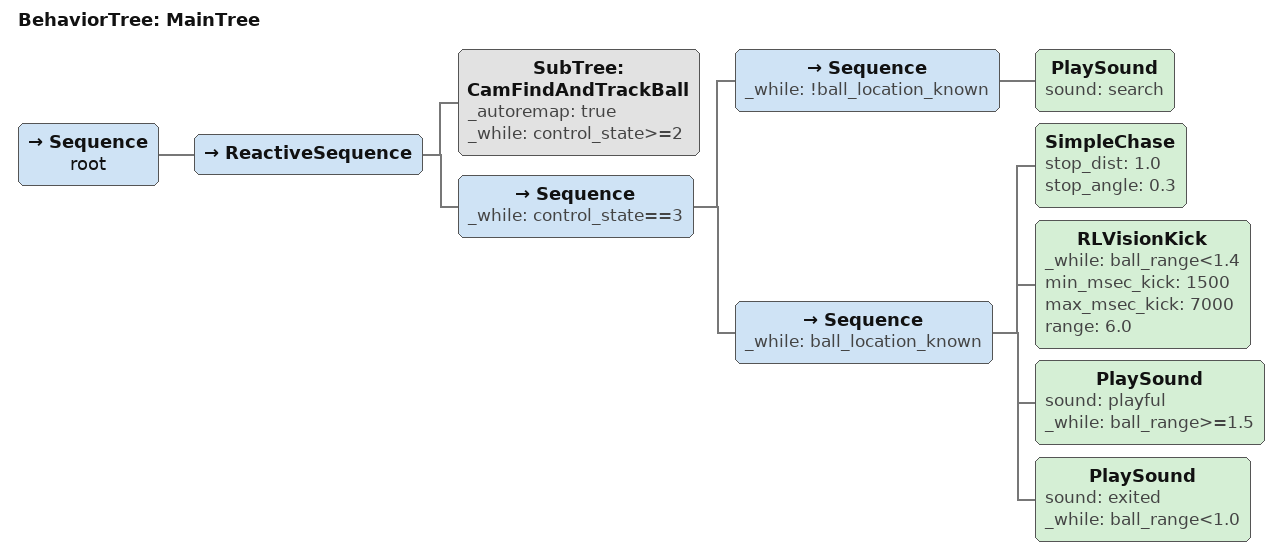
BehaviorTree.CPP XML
<!-- 基于 chase.xml 的 RLVisionKick 测试: 原 chase 流程追球, 近球后进入视觉带球 -->

<root BTCPP_format="4" >
    <include path="./subtrees/subtree_cam_find_and_track_ball.xml" />

     <BehaviorTree ID="MainTree">
        <Sequence name="root">
            <ReactiveSequence>
               <SubTree ID="CamFindAndTrackBall" _autoremap="true" _while="control_state>=2" />
               <Sequence _while="control_state==3" >
                  <Sequence _while="!ball_location_known" >
                     <PlaySound sound="search" />
                  </Sequence>
                  <Sequence _while="ball_location_known" >
                     <SimpleChase  stop_dist="1.0" stop_angle="0.3" />
                     <RLVisionKick _while="ball_range&lt;1.4" min_msec_kick="1500" max_msec_kick="7000" range="6.0" />
                     <PlaySound sound="playful" _while="ball_range>=1.5" />
                     <PlaySound sound="exited" _while="ball_range&lt;1.0" />
                  </Sequence>
               </Sequence>
            </ReactiveSequence>
        </Sequence>
     </BehaviorTree>
</root>
